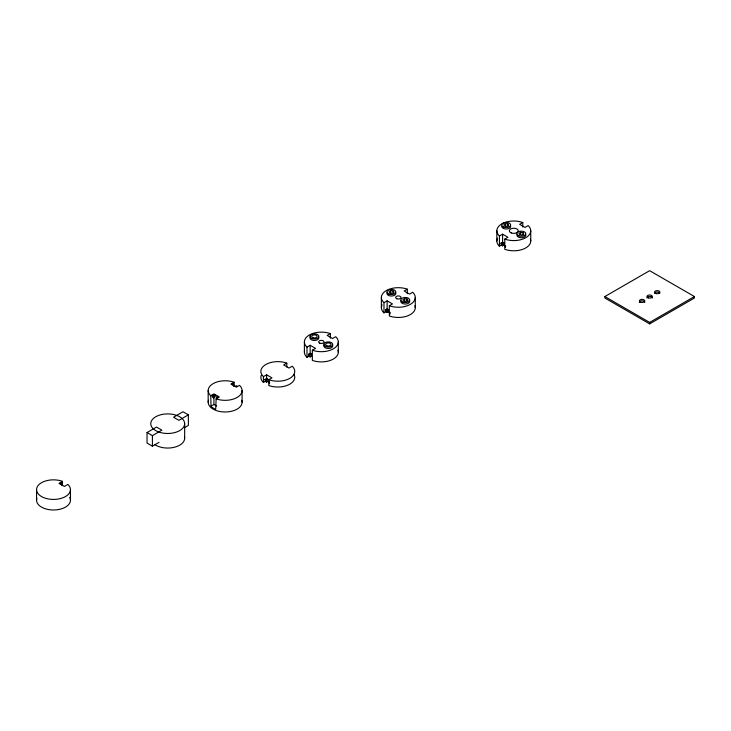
<?xml version="1.0" encoding="UTF-8"?>
<svg xmlns="http://www.w3.org/2000/svg" width="731" height="731" viewBox="0 0 731 731"><rect width="100%" height="100%" fill="white"/><g stroke="black" fill="none" stroke-linecap="round" stroke-linejoin="round"><path stroke-width="1.1" d="M505.496 225.742L505.587 223.604L507.963 223.978L508.593 225.34L506.857 226.345L504.491 225.98L503.851 224.609L505.587 223.604M520.636 234.487L520.728 232.348L523.104 232.714L523.734 234.084L521.998 235.09L519.631 234.724L519.001 233.353L520.728 232.348M390.601 293.798L390.756 290.636L393.123 291.002L393.753 292.373L392.026 293.378L389.65 293.003L389.02 291.642L390.756 290.636M404.481 301.812L404.636 298.65L407.003 299.016L407.642 300.386L405.906 301.391L403.53 301.026L402.9 299.655L404.636 298.65M213.553 397.774L213.927 395.37L215.188 394.639L215.188 396.832L213.553 397.774L212.292 397.043L212.666 394.639L213.927 395.37M216.385 399.418L216.769 397.006L218.03 396.284M62.491 481.345L59.028 483.346L64.392 486.444L67.855 484.443L68.458 485.018A16.95 9.786 0 0 1 56.269 499.291A16.95 9.786 0 0 1 36.778 488.034A16.95 9.786 0 0 1 61.495 480.998L62.491 481.345L62.491 485.567M147.041 432.533L156.507 427.068L161.871 430.157L152.404 435.621L147.041 432.533L147.041 443.096L152.404 446.193L159.029 442.365M210.775 395.736L213.927 393.918L219.291 397.006L216.138 398.834L215.709 409.25A16.95 9.786 0 0 1 211.031 406.546L210.775 395.736L210.172 395.16A16.95 9.786 0 0 1 213.141 383.62A16.95 9.786 0 0 1 233.116 381.911L234.121 382.258L234.121 386.48M234.121 382.258L230.959 384.077L236.323 387.174L239.485 385.356L240.079 385.931A16.95 9.786 0 0 1 237.118 397.463A16.95 9.786 0 0 1 217.134 399.181L216.138 398.834M60.289 484.077L61.55 483.346L61.925 485.311M232.23 384.808L233.491 384.077L233.865 386.041M235.062 386.443L236.323 385.721L237.593 386.443M188.37 414.861L178.912 420.325L173.549 417.227L183.006 411.763L188.37 414.861L188.37 425.424L184.587 427.608M308.884 356.207L308.509 354.243L310.154 353.292L311.415 354.023L311.415 356.207L310.154 356.938L308.884 356.207L306.993 357.304L306.993 347.106L310.154 345.279L315.518 348.376L312.356 350.204L312.356 360.401L313.361 360.748A16.95 9.786 0 0 0 331.454 359.972A16.95 9.786 0 0 0 337.978 350.204M330.339 338.161L330.339 333.628L327.186 335.447L332.55 338.544L335.703 336.726L336.306 337.302A16.95 9.786 0 0 1 333.336 348.833A16.95 9.786 0 0 1 313.361 350.542L312.356 350.204M390.281 312.859L388.389 311.771L387.128 312.493L385.867 311.771L383.976 312.859L383.976 302.661L387.128 300.843L392.492 303.932L389.34 305.759L389.34 315.956L390.336 316.304A16.95 9.786 0 0 0 408.428 315.536A16.95 9.786 0 0 0 414.952 305.759M407.322 293.716L407.322 289.184L404.161 291.002L409.524 294.1L412.686 292.281L413.28 292.857A16.95 9.786 0 0 1 410.319 304.388A16.95 9.786 0 0 1 390.336 306.106L389.34 305.759M505.751 246.201L503.86 245.104L502.599 245.835L501.329 245.104L499.437 246.192L499.437 235.994L502.599 234.176L507.963 237.273L504.801 239.092L504.801 249.289L505.806 249.636A16.95 9.786 0 0 0 523.899 248.869A16.95 9.786 0 0 0 530.423 239.092M522.784 227.049L522.784 222.516L519.631 224.335L524.995 227.432L528.147 225.614L528.751 226.19A16.95 9.786 0 0 1 525.781 237.73A16.95 9.786 0 0 1 505.806 239.439L504.801 239.092M210.775 406.299L213.927 404.481L216.614 406.025M269.766 382.441L267.875 381.344L266.614 382.075L265.353 381.344L263.462 382.441L263.462 376.611L266.614 374.793L271.978 377.881L268.825 379.709L268.825 385.539L269.821 385.877A16.95 9.786 0 0 0 288.571 384.817A16.95 9.786 0 0 0 294.036 374.409M286.808 367.017L286.808 363.133L283.646 364.952L289.01 368.049L292.162 366.231L292.765 366.807A16.95 9.786 0 0 1 289.805 378.338A16.95 9.786 0 0 1 269.821 380.056L268.825 379.709M265.353 381.344L264.969 379.38L266.614 378.43L267.875 379.161L267.875 381.344M385.867 311.771L385.484 309.798L387.128 308.857L388.389 309.579L388.389 311.771M501.329 245.104L500.954 243.14L502.599 242.189L503.86 242.92L503.86 245.104M264.969 379.38L266.239 380.111L267.875 379.161M308.509 354.243L309.77 354.974L311.415 354.023M385.484 309.798L386.754 310.529L388.389 309.579M500.954 243.14L502.215 243.862L503.86 242.92M604.857 296.548L649.649 270.689L694.45 296.548L694.45 298.01L649.649 323.87L604.857 298.01L604.857 296.548L649.649 322.417L694.45 296.548M522.784 222.516L521.788 222.169A16.95 9.786 0 0 0 501.804 223.887A16.95 9.786 0 0 0 498.844 235.419L499.437 235.994M407.322 289.184L406.317 288.836A16.95 9.786 0 0 0 386.343 290.545A16.95 9.786 0 0 0 383.373 302.086L383.976 302.661M330.339 333.628L329.343 333.281A16.95 9.786 0 0 0 309.359 334.99A16.95 9.786 0 0 0 306.399 346.531L306.993 347.106M286.808 363.133L285.803 362.786A16.95 9.786 0 0 0 265.828 364.495A16.95 9.786 0 0 0 262.858 376.036L263.462 376.611M232.23 383.346L233.491 384.077M216.769 397.006L218.03 397.737M60.289 482.615L61.55 483.346M499.437 246.192L498.844 245.616A16.95 9.786 0 0 1 497.573 238.16M383.976 312.859L383.373 312.283A16.95 9.786 0 0 1 382.103 304.827M306.993 357.304L306.399 356.728A16.95 9.786 0 0 1 304.48 351.154M263.462 382.441L262.858 381.865A16.95 9.786 0 0 1 261.186 375.341M505.057 245.506L505.432 247.471M502.215 243.862L502.599 245.835M389.586 312.164L389.97 314.138M386.754 310.529L387.128 312.493M309.77 354.974L310.154 356.938M269.072 381.746L269.456 383.711M266.239 380.111L266.614 382.075M407.003 299.016L407.286 301.181M393.123 291.002L393.406 293.168M523.104 232.714L523.35 234.907M507.963 223.978L508.209 226.162M649.649 322.417L649.649 323.87M530.752 230.804L530.752 241.002M502.599 234.176L502.599 242.189M496.842 230.804L496.842 241.002M415.281 297.471L415.281 307.669M387.128 300.843L387.128 308.857M381.372 297.471L381.372 307.669M338.307 341.916L338.307 352.114M310.154 345.279L310.154 353.292M304.398 341.916L304.398 352.114M266.614 374.793L266.614 378.43M242.08 390.546L242.08 402.205M213.927 397.079L213.927 404.481M208.171 390.546L208.171 402.205M184.66 423.697A16.95 9.786 0 0 1 159.23 432.167A16.95 9.786 0 0 1 159.23 415.217A16.95 9.786 0 0 1 184.66 423.697L184.66 438.262M152.404 435.621L152.404 446.193M70.459 489.633L70.459 500.196M36.55 489.633L36.55 500.196M646.972 298.01A2.677 1.544 0 0 1 649.649 296.466A2.677 1.544 0 0 1 652.326 298.01M654.638 293.241A2.677 1.544 0 0 1 657.224 292.089A2.677 1.544 0 0 1 659.81 293.241M639.406 302.378A2.677 1.544 0 0 1 642.083 300.834A2.677 1.544 0 0 1 644.76 302.378M510.667 226.208A4.459 2.577 0 0 1 506.227 229.013A4.459 2.577 0 0 1 501.777 226.208M525.406 234.084A4.459 2.577 0 0 1 521.751 237.739A4.459 2.577 0 0 1 517.055 234.514M395.042 291.989A4.459 2.577 0 0 1 392.163 296A4.459 2.577 0 0 1 387.074 292.793M408.921 300.002A4.459 2.577 0 0 1 406.043 304.014A4.459 2.577 0 0 1 400.963 300.806M318.451 336.817A4.459 2.577 0 0 1 314.412 340.482A4.459 2.577 0 0 1 310.364 336.817M332.331 344.831A4.459 2.577 0 0 1 328.292 348.495A4.459 2.577 0 0 1 324.244 344.831M241.76 400.296A16.95 9.786 0 0 1 225.13 411.992A16.95 9.786 0 0 1 208.499 400.296M184.577 437.302A16.95 9.786 0 0 1 174.197 447.308A16.95 9.786 0 0 1 154.606 444.475M69.728 497.354A16.95 9.786 0 0 1 54.332 509.973A16.95 9.786 0 0 1 36.879 498.286M640.182 302.013A2.677 1.544 0 0 0 644.669 301.318A2.677 1.544 0 0 0 641.389 299.427A2.677 1.544 0 0 0 640.182 302.013M648.315 297.892A2.677 1.544 0 0 0 652.326 296.548A2.677 1.544 0 0 0 648.315 295.214A2.677 1.544 0 0 0 648.315 297.892M655.881 293.515A2.677 1.544 0 0 0 659.901 292.181A2.677 1.544 0 0 0 655.881 290.837A2.677 1.544 0 0 0 655.881 293.515M511.234 232.915A4.459 2.577 0 0 0 518.242 231.033A4.459 2.577 0 0 0 511.91 228.474A4.459 2.577 0 0 0 511.234 232.915M503.668 227.085A4.459 2.577 0 0 0 510.667 225.203A4.459 2.577 0 0 0 504.335 222.644A4.459 2.577 0 0 0 503.668 227.085M518.809 235.83A4.459 2.577 0 0 0 525.808 233.947A4.459 2.577 0 0 0 519.485 231.389A4.459 2.577 0 0 0 518.809 235.83M396.796 298.732A2.677 1.544 0 0 0 400.999 297.608A2.677 1.544 0 0 0 397.198 296.073A2.677 1.544 0 0 0 396.796 298.732M388.828 294.118A4.459 2.577 0 0 0 395.827 292.226A4.459 2.577 0 0 0 389.504 289.668A4.459 2.577 0 0 0 388.828 294.118M402.708 302.131A4.459 2.577 0 0 0 409.716 300.24A4.459 2.577 0 0 0 403.384 297.681A4.459 2.577 0 0 0 402.708 302.131M319.812 343.177A2.677 1.544 0 0 0 324.016 342.044A2.677 1.544 0 0 0 320.215 340.509A2.677 1.544 0 0 0 319.812 343.177M326.757 345.726A2.677 1.544 0 0 0 330.96 344.593A2.677 1.544 0 0 0 327.159 343.058A2.677 1.544 0 0 0 326.757 345.726M312.877 337.713A2.677 1.544 0 0 0 317.08 336.58A2.677 1.544 0 0 0 313.279 335.045A2.677 1.544 0 0 0 312.877 337.713M311.854 338.563A4.459 2.577 0 0 0 318.853 336.671A4.459 2.577 0 0 0 312.521 334.113A4.459 2.577 0 0 0 311.854 338.563M325.734 346.576A4.459 2.577 0 0 0 332.733 344.685A4.459 2.577 0 0 0 326.401 342.126A4.459 2.577 0 0 0 325.734 346.576"/></g></svg>
